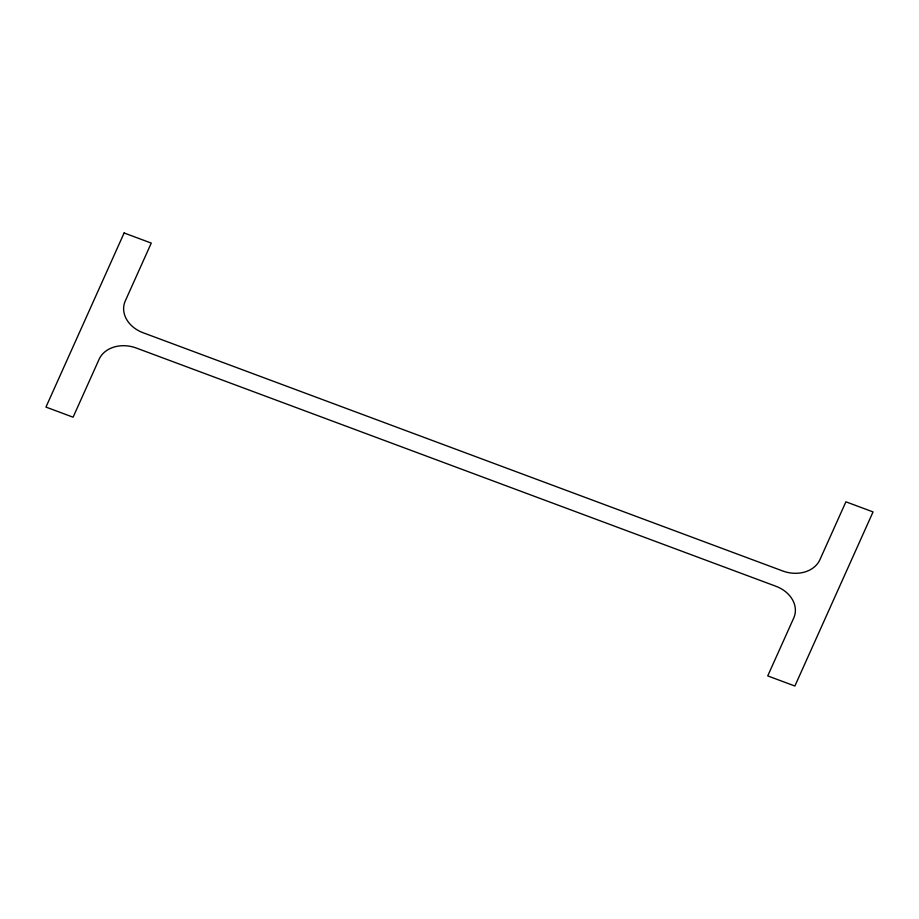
<?xml version="1.0" encoding="UTF-8"?>
<svg xmlns="http://www.w3.org/2000/svg" width="919" height="919" viewBox="0 0 919 919"><rect width="100%" height="100%" fill="white"/><g stroke="black" fill="none" stroke-linecap="round" stroke-linejoin="round"><path stroke-width="1.38" d="M124.122 232.978L45.95 407.083L73.095 417.192L99.103 359.283A29.419 23.434 13.8 0 1 136.219 348.002L775.923 586.265A29.419 23.434 13.8 0 1 793.74 618.005L767.733 675.913L794.878 686.022L873.05 511.917L845.905 501.808L819.897 559.717A29.419 23.434 13.8 0 1 782.781 570.998L143.077 332.735A29.419 23.434 13.8 0 1 125.26 300.995L151.267 243.087L124.122 232.978"/></g></svg>
